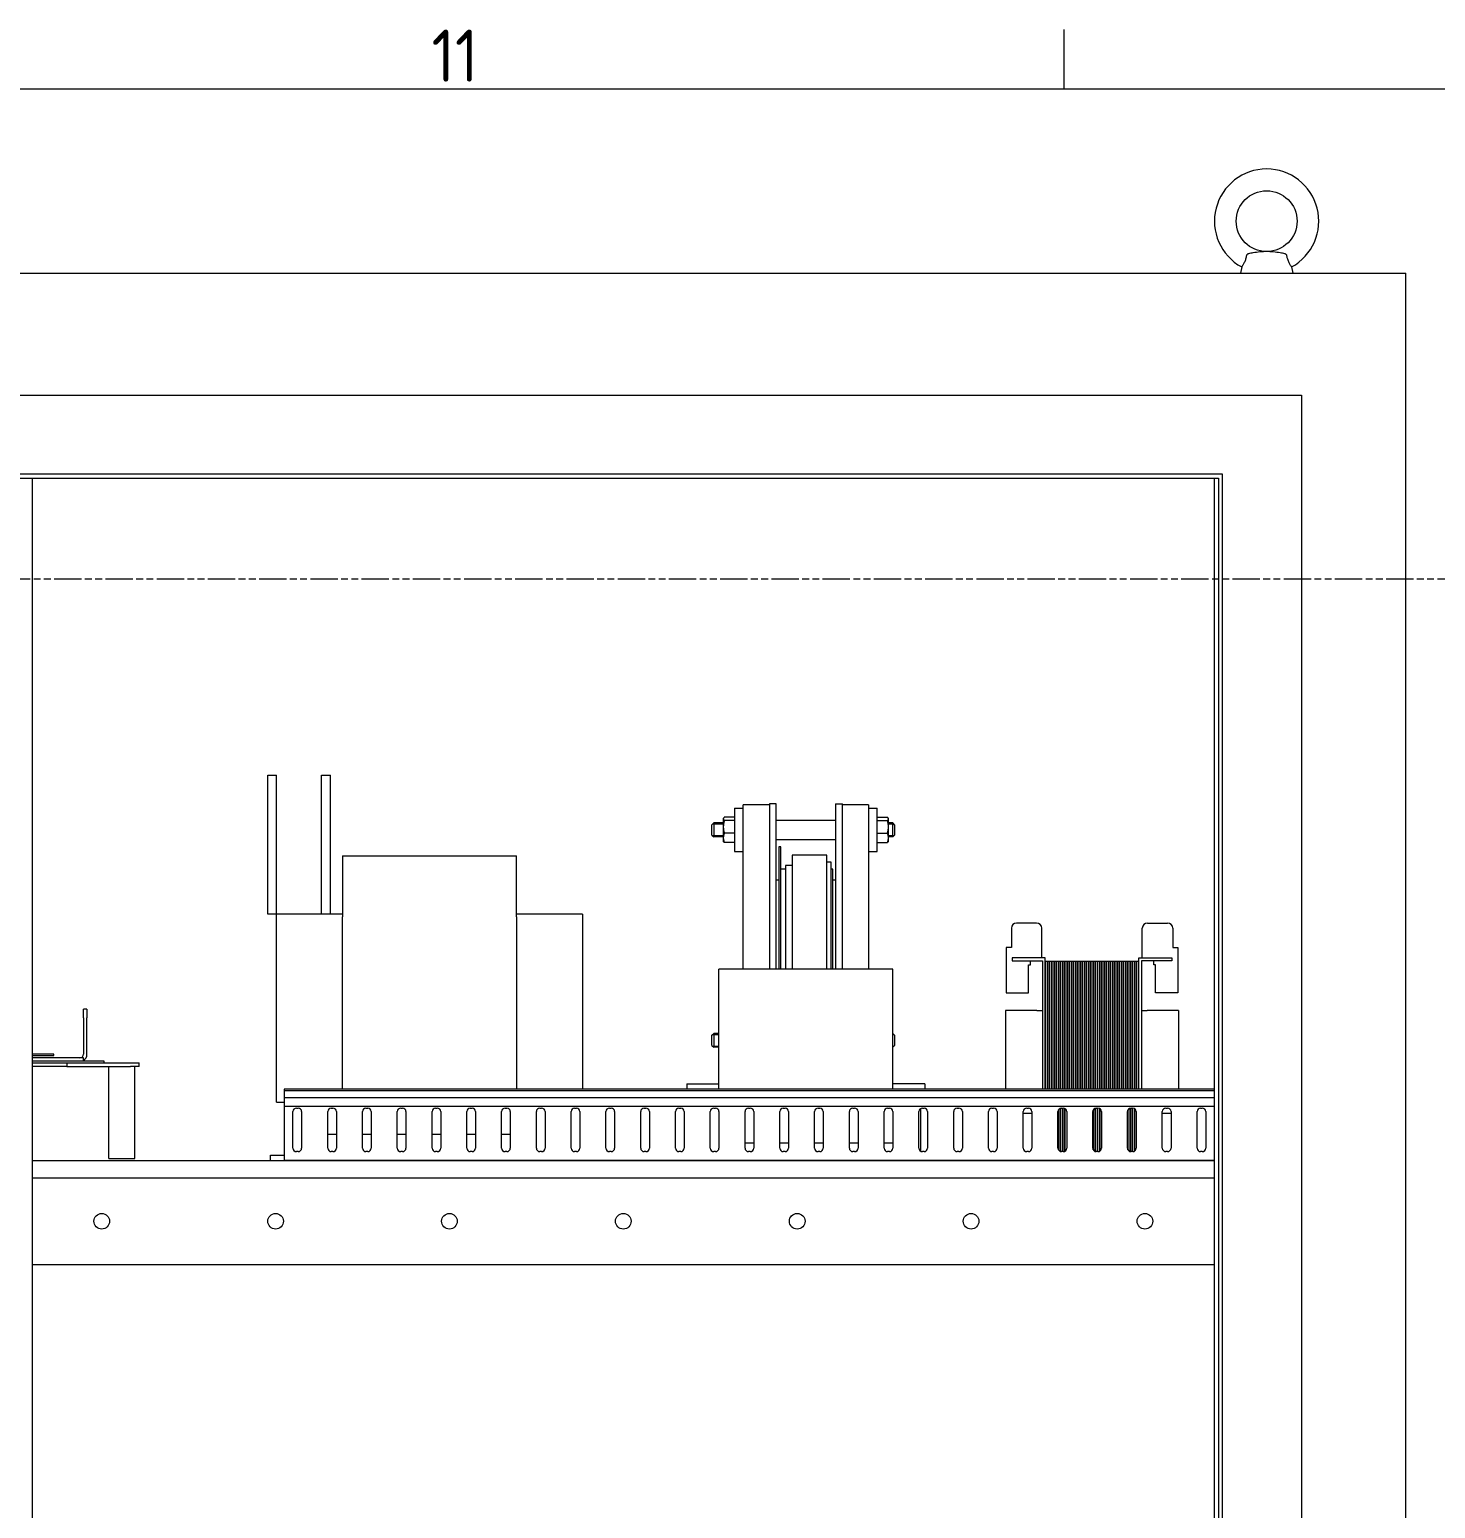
# Model space of a CAD drawing. Header units: millimetres. Extents: x 0 to 8410, y 0 to 5940.
# Drawn here: x 807 to 1615, y 4924 to 5774 of the extents above; entities that cross this region are included whole.
import ezdxf

# ---------------------------------------------------------------- set-up
doc = ezdxf.new("R2010")
doc.units = ezdxf.units.MM
doc.header["$LTSCALE"] = 10
doc.linetypes.add('CHAIN', pattern=[0.3543, 0.2362, -0.0295, 0.0591, -0.0295])
doc.linetypes.add('DOUBLE_DASH_CHAIN', pattern=[1.2403, 0.6614, -0.0827, 0.1654, -0.0827, 0.1654, -0.0827])
doc.layers.get('0').update_dxf_attribs({"color": 3, "lineweight": 5, "true_color": 0x00ff00})
doc.layers.add('가시적인 것(ISO)', color=3, linetype='Continuous', lineweight=5, true_color=0x00ff00)
doc.layers.add('가시적인 좁은 것(ISO)', color=3, linetype='Continuous', lineweight=5, true_color=0x00ff00)
doc.layers.add('경계(ISO)', color=7, linetype='Continuous', lineweight=5)
doc.layers.add('단면선(ISO)', color=7, linetype='CHAIN', lineweight=5)
doc.styles.add('문자 텍스트_PSTEK_POSCO', font='isocp.shx')

# ---------------------------------------------------------------- blocks, each defined once
blk = doc.blocks.new('경계 Default Border')
at = {"layer": '경계(ISO)'}
blk.add_line((140.167, 574), (140.167, 577.4), dxfattribs=at)
at = {"layer": '경계(ISO)', "flags": 128}
blk.add_lwpolyline([(20, 20), (20, 574), (821, 574), (821, 20), (20, 20)], dxfattribs=at)
at = {"layer": '경계(ISO)', "color": 2, "true_color": 0xffff00, "insert": (103.778, 574.4), "char_height": 3, "attachment_point": 7, "style": '문자 텍스트_PSTEK_POSCO'}
blk.add_mtext('11', dxfattribs=at)
blk = doc.blocks.new('2dTransSection0')
at = {"layer": '단면선(ISO)', "linetype": 'DOUBLE_DASH_CHAIN', "ltscale": 0.237558}
blk.add_line((17.256, 545.824), (185.952, 545.824), dxfattribs=at)

msp = doc.modelspace()

# ---------------------------------------------------------------- linework, layer by layer
at = {"layer": '가시적인 것(ISO)'}
for p, q in [((1503.74, 5637.5), (1503.09, 5633.85)), ((1532.45, 5637.5), (1533.09, 5633.85)), ((298.09, 5633.85), (1598.09, 5633.85)), ((1598.09, 3533.85), (1598.09, 5633.85)), ((358.09, 5563.85), (1538.09, 5563.85)), ((1538.09, 5563.85), (1538.09, 3603.85)), ((1492.69, 5518.45), (403.49, 5518.45)), ((1492.69, 3649.25), (1492.69, 5518.45)), ((405.79, 5516.15), (1490.39, 5516.15)), ((808.09, 5516.15), (808.09, 3651.55)), ((1488.09, 3651.55), (1488.09, 5516.15)), ((1490.39, 5516.15), (1490.39, 3651.55)), ((943.59, 5345.35), (948.59, 5345.35)), ((943.59, 5265.35), (943.59, 5345.35)), ((948.59, 5265.35), (948.59, 5345.35)), ((974.59, 5345.35), (979.59, 5345.35)), ((974.59, 5265.35), (974.59, 5345.35)), ((979.59, 5265.35), (979.59, 5345.35)), ((1212.09, 5326.35), (1212.09, 5301.35)), ((1212.09, 5326.35), (1217.09, 5326.35)), ((1232.09, 5328.35), (1217.09, 5328.35)), ((1217.09, 5233.85), (1217.09, 5328.35)), ((1236.09, 5328.85), (1232.09, 5328.85)), ((1232.09, 5328.85), (1232.09, 5233.85)), ((1236.09, 5233.85), (1236.09, 5328.85)), ((1270.09, 5328.85), (1270.09, 5233.85)), ((1270.09, 5328.85), (1274.09, 5328.85)), ((1274.09, 5233.85), (1274.09, 5328.85)), ((1289.09, 5328.35), (1274.09, 5328.35)), ((1289.09, 5328.35), (1289.09, 5233.85)), ((1289.09, 5326.35), (1294.09, 5326.35)), ((1294.09, 5301.35), (1294.09, 5326.35)), ((1199.09, 5316.85), (1200.09, 5317.85)), ((1199.09, 5310.85), (1199.09, 5316.85)), ((1200.09, 5317.85), (1200.09, 5309.85)), ((1205.59, 5317.85), (1200.09, 5317.85)), ((1205.59, 5320.35), (1205.72, 5320.56)), ((1205.59, 5320.35), (1205.59, 5320.14)), ((1205.59, 5320.14), (1205.59, 5315.58)), ((1205.59, 5315.58), (1205.59, 5309.29)), ((1212.09, 5321.08), (1206.17, 5321.08)), ((1212.09, 5319.2), (1206.17, 5319.2)), ((1236.09, 5319.35), (1270.09, 5319.35)), ((1294.09, 5321.08), (1300.01, 5321.08)), ((1294.09, 5319.2), (1300.01, 5319.2)), ((1300.59, 5320.35), (1300.47, 5320.56)), ((1300.59, 5320.14), (1300.59, 5320.35)), ((1300.59, 5315.58), (1300.59, 5320.14)), ((1303.09, 5317.85), (1300.59, 5317.85)), ((1300.59, 5309.29), (1300.59, 5315.58)), ((1303.09, 5309.85), (1303.09, 5317.85)), ((1304.09, 5316.85), (1303.09, 5317.85)), ((1304.09, 5316.85), (1304.09, 5310.85)), ((1199.09, 5310.85), (1200.09, 5309.85)), ((1205.59, 5309.85), (1200.09, 5309.85)), ((1205.59, 5309.29), (1205.59, 5307.35)), ((1205.59, 5307.35), (1205.72, 5307.13)), ((1212.09, 5311.97), (1206.17, 5311.97)), ((1212.09, 5306.61), (1206.17, 5306.61)), ((1236.09, 5308.35), (1270.09, 5308.35)), ((1294.09, 5311.97), (1300.01, 5311.97)), ((1294.09, 5306.61), (1300.01, 5306.61)), ((1300.59, 5307.35), (1300.47, 5307.13)), ((1303.09, 5309.85), (1300.59, 5309.85)), ((1300.59, 5307.35), (1300.59, 5309.29)), ((1304.09, 5310.85), (1303.09, 5309.85)), ((986.59, 5298.85), (986.59, 5263.85)), ((986.59, 5298.85), (1086.59, 5298.85)), ((1086.59, 5263.85), (1086.59, 5298.85)), ((1212.09, 5301.35), (1217.09, 5301.35)), ((1237.59, 5304.15), (1237.59, 5233.85)), ((1238.59, 5304.15), (1237.59, 5304.15)), ((1238.59, 5233.85), (1238.59, 5304.15)), ((1245.19, 5299.35), (1245.19, 5233.85)), ((1265.19, 5299.35), (1245.19, 5299.35)), ((1265.19, 5233.85), (1265.19, 5299.35)), ((1289.09, 5301.35), (1294.09, 5301.35)), ((1241.39, 5291.35), (1238.59, 5291.35)), ((1241.39, 5293.35), (1241.39, 5233.85)), ((1245.19, 5293.35), (1241.39, 5293.35)), ((1267.59, 5295.35), (1265.19, 5295.35)), ((1267.59, 5233.85), (1267.59, 5295.35)), ((1268.59, 5291.35), (1267.59, 5291.35)), ((1268.59, 5233.85), (1268.59, 5291.35)), ((1237.59, 5284.85), (1236.09, 5284.85)), ((1270.09, 5284.85), (1268.59, 5284.85)), ((948.59, 5265.35), (943.59, 5265.35)), ((986.59, 5265.35), (948.59, 5265.35)), ((948.59, 5157.35), (948.59, 5265.35)), ((986.59, 5164.85), (986.59, 5263.85)), ((1124.59, 5265.35), (1086.59, 5265.35)), ((1086.59, 5263.85), (1086.59, 5164.85)), ((1124.59, 5265.35), (1124.59, 5164.85)), ((1371.29, 5257.25), (1371.29, 5246.25)), ((1385.79, 5260.25), (1374.29, 5260.25)), ((1388.79, 5240.25), (1388.79, 5257.25)), ((1446.59, 5240.25), (1446.59, 5257.25)), ((1449.59, 5260.25), (1461.09, 5260.25)), ((1464.09, 5257.25), (1464.09, 5246.25)), ((1371.29, 5246.25), (1368.29, 5246.25)), ((1368.29, 5246.25), (1368.29, 5220.25)), ((1464.09, 5246.25), (1467.09, 5246.25)), ((1467.09, 5246.25), (1467.09, 5220.25)), ((1390.79, 5240.25), (1371.79, 5240.25)), ((1371.79, 5240.25), (1371.79, 5238.65)), ((1371.79, 5238.65), (1389.19, 5238.65)), ((1382.19, 5236.25), (1382.19, 5238.65)), ((1389.19, 5238.65), (1389.19, 5164.85)), ((1390.79, 5164.85), (1390.79, 5240.25)), ((1390.79, 5238.15), (1390.79, 5164.85)), ((1392.04, 5238.15), (1390.79, 5238.15)), ((1392.04, 5238.15), (1392.04, 5164.85)), ((1393.29, 5238.15), (1392.04, 5238.15)), ((1392.04, 5164.85), (1392.04, 5238.15)), ((1393.29, 5238.15), (1393.29, 5164.85)), ((1394.54, 5238.15), (1393.29, 5238.15)), ((1393.29, 5164.85), (1393.29, 5238.15)), ((1394.54, 5164.85), (1394.54, 5238.15)), ((1394.55, 5238.15), (1394.55, 5164.85)), ((1395.8, 5238.15), (1394.55, 5238.15)), ((1395.8, 5238.15), (1395.8, 5164.85)), ((1397.05, 5238.15), (1395.8, 5238.15)), ((1395.8, 5164.85), (1395.8, 5238.15)), ((1397.05, 5238.15), (1397.05, 5164.85)), ((1398.3, 5238.15), (1397.05, 5238.15)), ((1397.05, 5164.85), (1397.05, 5238.15)), ((1398.3, 5238.15), (1398.3, 5164.85)), ((1399.55, 5238.15), (1398.3, 5238.15)), ((1398.3, 5164.85), (1398.3, 5238.15)), ((1399.55, 5238.15), (1399.55, 5164.85)), ((1400.8, 5238.15), (1399.55, 5238.15)), ((1399.55, 5164.85), (1399.55, 5238.15)), ((1400.8, 5238.15), (1400.8, 5164.85)), ((1402.05, 5238.15), (1400.8, 5238.15)), ((1400.8, 5164.85), (1400.8, 5238.15)), ((1402.05, 5238.15), (1402.05, 5164.85)), ((1403.3, 5238.15), (1402.05, 5238.15)), ((1402.05, 5164.85), (1402.05, 5238.15)), ((1403.3, 5238.15), (1403.3, 5164.85)), ((1404.55, 5238.15), (1403.3, 5238.15)), ((1403.3, 5164.85), (1403.3, 5238.15)), ((1404.55, 5238.15), (1404.55, 5164.85)), ((1405.8, 5238.15), (1404.55, 5238.15)), ((1404.55, 5164.85), (1404.55, 5238.15)), ((1405.8, 5238.15), (1405.8, 5164.85)), ((1407.05, 5238.15), (1405.8, 5238.15)), ((1405.8, 5164.85), (1405.8, 5238.15)), ((1407.05, 5238.15), (1407.05, 5164.85)), ((1408.3, 5238.15), (1407.05, 5238.15)), ((1407.05, 5164.85), (1407.05, 5238.15)), ((1408.3, 5238.15), (1408.3, 5164.85)), ((1409.55, 5238.15), (1408.3, 5238.15)), ((1408.3, 5164.85), (1408.3, 5238.15)), ((1409.55, 5238.15), (1409.55, 5164.85)), ((1410.8, 5238.15), (1409.55, 5238.15)), ((1409.55, 5164.85), (1409.55, 5238.15)), ((1410.8, 5238.15), (1410.8, 5164.85)), ((1412.05, 5238.15), (1410.8, 5238.15)), ((1410.8, 5164.85), (1410.8, 5238.15)), ((1412.05, 5238.15), (1412.05, 5164.85)), ((1413.3, 5238.15), (1412.05, 5238.15)), ((1412.05, 5164.85), (1412.05, 5238.15)), ((1413.3, 5238.15), (1413.3, 5164.85)), ((1414.55, 5238.15), (1413.3, 5238.15)), ((1413.3, 5164.85), (1413.3, 5238.15)), ((1414.55, 5238.15), (1414.55, 5164.85)), ((1415.8, 5238.15), (1414.55, 5238.15)), ((1414.55, 5164.85), (1414.55, 5238.15)), ((1415.8, 5238.15), (1415.8, 5164.85)), ((1417.05, 5238.15), (1415.8, 5238.15)), ((1415.8, 5164.85), (1415.8, 5238.15)), ((1417.05, 5238.15), (1417.05, 5164.85)), ((1418.3, 5238.15), (1417.05, 5238.15)), ((1417.05, 5164.85), (1417.05, 5238.15)), ((1418.3, 5238.15), (1418.3, 5164.85)), ((1419.55, 5238.15), (1418.3, 5238.15)), ((1418.3, 5164.85), (1418.3, 5238.15)), ((1419.55, 5164.85), (1419.55, 5238.15)), ((1419.56, 5238.15), (1419.56, 5164.85)), ((1420.81, 5238.15), (1419.56, 5238.15)), ((1420.81, 5238.15), (1420.81, 5164.85)), ((1422.06, 5238.15), (1420.81, 5238.15)), ((1420.81, 5164.85), (1420.81, 5238.15)), ((1422.06, 5238.15), (1422.06, 5164.85)), ((1423.31, 5238.15), (1422.06, 5238.15)), ((1422.06, 5164.85), (1422.06, 5238.15)), ((1423.31, 5238.15), (1423.31, 5164.85)), ((1424.56, 5238.15), (1423.31, 5238.15)), ((1423.31, 5164.85), (1423.31, 5238.15)), ((1424.56, 5238.15), (1424.56, 5164.85)), ((1425.81, 5238.15), (1424.56, 5238.15)), ((1424.56, 5164.85), (1424.56, 5238.15)), ((1425.81, 5238.15), (1425.81, 5164.85)), ((1427.06, 5238.15), (1425.81, 5238.15)), ((1425.81, 5164.85), (1425.81, 5238.15)), ((1427.06, 5238.15), (1427.06, 5164.85)), ((1428.31, 5238.15), (1427.06, 5238.15)), ((1427.06, 5164.85), (1427.06, 5238.15)), ((1428.31, 5238.15), (1428.31, 5164.85)), ((1429.56, 5238.15), (1428.31, 5238.15)), ((1428.31, 5164.85), (1428.31, 5238.15)), ((1429.56, 5238.15), (1429.56, 5164.85)), ((1430.81, 5238.15), (1429.56, 5238.15)), ((1429.56, 5164.85), (1429.56, 5238.15)), ((1430.81, 5238.15), (1430.81, 5164.85)), ((1432.06, 5238.15), (1430.81, 5238.15)), ((1430.81, 5164.85), (1430.81, 5238.15)), ((1432.06, 5238.15), (1432.06, 5164.85)), ((1433.31, 5238.15), (1432.06, 5238.15)), ((1432.06, 5164.85), (1432.06, 5238.15)), ((1433.31, 5238.15), (1433.31, 5164.85)), ((1434.56, 5238.15), (1433.31, 5238.15)), ((1433.31, 5164.85), (1433.31, 5238.15)), ((1434.56, 5238.15), (1434.56, 5164.85)), ((1435.81, 5238.15), (1434.56, 5238.15)), ((1434.56, 5164.85), (1434.56, 5238.15)), ((1435.81, 5238.15), (1435.81, 5164.85)), ((1437.06, 5238.15), (1435.81, 5238.15)), ((1435.81, 5164.85), (1435.81, 5238.15)), ((1437.06, 5238.15), (1437.06, 5164.85)), ((1438.31, 5238.15), (1437.06, 5238.15)), ((1437.06, 5164.85), (1437.06, 5238.15)), ((1438.31, 5238.15), (1438.31, 5164.85)), ((1439.56, 5238.15), (1438.31, 5238.15)), ((1438.31, 5164.85), (1438.31, 5238.15)), ((1439.56, 5238.15), (1439.56, 5164.85)), ((1440.81, 5238.15), (1439.56, 5238.15)), ((1439.56, 5164.85), (1439.56, 5238.15)), ((1440.81, 5238.15), (1440.81, 5164.85)), ((1442.06, 5238.15), (1440.81, 5238.15)), ((1440.81, 5164.85), (1440.81, 5238.15)), ((1442.06, 5238.15), (1442.06, 5164.85)), ((1443.31, 5238.15), (1442.06, 5238.15)), ((1442.06, 5164.85), (1442.06, 5238.15)), ((1443.31, 5238.15), (1443.31, 5164.85)), ((1444.56, 5238.15), (1443.31, 5238.15)), ((1443.31, 5164.85), (1443.31, 5238.15)), ((1444.56, 5164.85), (1444.56, 5238.15)), ((1444.59, 5240.25), (1463.59, 5240.25)), ((1444.59, 5164.85), (1444.59, 5240.25)), ((1463.59, 5238.65), (1446.19, 5238.65)), ((1446.19, 5238.65), (1446.19, 5164.85)), ((1453.19, 5236.25), (1453.19, 5238.65)), ((1463.59, 5240.25), (1463.59, 5238.65)), ((1303.09, 5233.85), (1203.09, 5233.85)), ((1203.09, 5164.85), (1203.09, 5233.85)), ((1303.09, 5164.85), (1303.09, 5233.85)), ((1381.19, 5220.25), (1381.19, 5236.25)), ((1381.19, 5236.25), (1382.19, 5236.25)), ((1454.19, 5236.25), (1453.19, 5236.25)), ((1454.19, 5220.25), (1454.19, 5236.25)), ((1368.29, 5220.25), (1381.19, 5220.25)), ((1467.09, 5220.25), (1454.19, 5220.25)), ((839.59, 5210.85), (837.59, 5210.85)), ((837.59, 5205.85), (837.59, 5210.85)), ((837.59, 5205.85), (837.59, 5184.85)), ((839.59, 5210.85), (839.59, 5205.85)), ((839.59, 5184.85), (839.59, 5205.85)), ((1367.92, 5209.95), (1367.92, 5164.85)), ((1385.92, 5209.95), (1367.92, 5209.95)), ((1385.92, 5209.95), (1389.19, 5209.95)), ((1392.04, 5209.95), (1392.04, 5209.95)), ((1393.29, 5209.95), (1393.29, 5209.95)), ((1394.54, 5209.95), (1394.55, 5209.95)), ((1395.8, 5209.95), (1395.8, 5209.95)), ((1397.05, 5209.95), (1397.05, 5209.95)), ((1398.3, 5209.95), (1398.3, 5209.95)), ((1399.55, 5209.95), (1399.55, 5209.95)), ((1400.8, 5209.95), (1400.8, 5209.95)), ((1402.05, 5209.95), (1402.05, 5209.95)), ((1403.3, 5209.95), (1403.3, 5209.95)), ((1404.55, 5209.95), (1404.55, 5209.95)), ((1405.8, 5209.95), (1405.8, 5209.95)), ((1407.05, 5209.95), (1407.05, 5209.95)), ((1408.3, 5209.95), (1408.3, 5209.95)), ((1409.55, 5209.95), (1409.55, 5209.95)), ((1410.8, 5209.95), (1410.8, 5209.95)), ((1412.05, 5209.95), (1412.05, 5209.95)), ((1413.3, 5209.95), (1413.3, 5209.95)), ((1414.55, 5209.95), (1414.55, 5209.95)), ((1415.8, 5209.95), (1415.8, 5209.95)), ((1417.05, 5209.95), (1417.05, 5209.95)), ((1418.3, 5209.95), (1418.3, 5209.95)), ((1419.55, 5209.95), (1419.56, 5209.95)), ((1420.81, 5209.95), (1420.81, 5209.95)), ((1422.06, 5209.95), (1422.06, 5209.95)), ((1423.31, 5209.95), (1423.31, 5209.95)), ((1424.56, 5209.95), (1424.56, 5209.95)), ((1425.81, 5209.95), (1425.81, 5209.95)), ((1427.06, 5209.95), (1427.06, 5209.95)), ((1428.31, 5209.95), (1428.31, 5209.95)), ((1429.56, 5209.95), (1429.56, 5209.95)), ((1430.81, 5209.95), (1430.81, 5209.95)), ((1432.06, 5209.95), (1432.06, 5209.95)), ((1433.31, 5209.95), (1433.31, 5209.95)), ((1434.56, 5209.95), (1434.56, 5209.95)), ((1435.81, 5209.95), (1435.81, 5209.95)), ((1437.06, 5209.95), (1437.06, 5209.95)), ((1438.31, 5209.95), (1438.31, 5209.95)), ((1439.56, 5209.95), (1439.56, 5209.95)), ((1440.81, 5209.95), (1440.81, 5209.95)), ((1442.06, 5209.95), (1442.06, 5209.95)), ((1443.31, 5209.95), (1443.31, 5209.95)), ((1444.56, 5209.95), (1444.59, 5209.95)), ((1446.19, 5209.95), (1449.47, 5209.95)), ((1467.47, 5209.95), (1449.47, 5209.95)), ((1467.47, 5209.95), (1467.47, 5164.85)), ((1199.09, 5195.85), (1200.09, 5196.85)), ((1199.09, 5189.85), (1199.09, 5195.85)), ((1200.09, 5196.85), (1200.09, 5188.85)), ((1203.09, 5196.85), (1200.09, 5196.85)), ((1304.09, 5195.85), (1303.09, 5196.85)), ((1304.09, 5195.85), (1304.09, 5189.85)), ((1199.09, 5189.85), (1200.09, 5188.85)), ((1203.09, 5188.85), (1200.09, 5188.85)), ((1304.09, 5189.85), (1303.09, 5188.85)), ((820.59, 5184.85), (808.09, 5184.85)), ((808.09, 5184.05), (820.59, 5184.05)), ((837.59, 5182.85), (808.09, 5182.85)), ((849.59, 5180.85), (808.09, 5180.85)), ((808.09, 5179.85), (849.59, 5179.85)), ((820.59, 5184.05), (820.59, 5184.85)), ((828.09, 5179.85), (828.09, 5177.85)), ((837.59, 5180.85), (837.59, 5182.85)), ((849.59, 5179.85), (849.59, 5180.85)), ((849.59, 5179.85), (864.59, 5179.85)), ((864.59, 5179.85), (869.59, 5179.85)), ((869.59, 5177.85), (869.59, 5179.85)), ((825.09, 5177.85), (808.09, 5177.85)), ((828.09, 5177.85), (825.09, 5177.85)), ((828.09, 5177.85), (864.59, 5177.85)), ((852.09, 5124.85), (852.09, 5177.85)), ((869.59, 5177.85), (864.59, 5177.85)), ((867.09, 5124.85), (867.09, 5177.85)), ((953.09, 5164.85), (953.09, 5163.85)), ((1488.09, 5164.85), (953.09, 5164.85)), ((953.09, 5163.85), (953.09, 5159.85)), ((1488.09, 5163.85), (953.09, 5163.85)), ((1184.59, 5167.85), (1203.09, 5167.85)), ((1184.59, 5167.85), (1184.59, 5164.85)), ((1321.59, 5167.85), (1303.09, 5167.85)), ((1321.59, 5167.85), (1321.59, 5164.85)), ((948.59, 5157.35), (953.09, 5157.35)), ((953.09, 5159.85), (953.09, 5154.85)), ((1488.09, 5159.85), (953.09, 5159.85)), ((953.09, 5154.85), (953.09, 5123.85)), ((1488.09, 5154.85), (953.09, 5154.85)), ((960.09, 5153.85), (961.09, 5153.85)), ((980.09, 5153.85), (981.09, 5153.85)), ((1000.09, 5153.85), (1001.09, 5153.85)), ((1020.09, 5153.85), (1021.09, 5153.85)), ((1040.09, 5153.85), (1041.09, 5153.85)), ((1060.09, 5153.85), (1061.09, 5153.85)), ((1080.09, 5153.85), (1081.09, 5153.85)), ((1100.09, 5153.85), (1101.09, 5153.85)), ((1120.09, 5153.85), (1121.09, 5153.85)), ((1140.09, 5153.85), (1141.09, 5153.85)), ((1160.09, 5153.85), (1161.09, 5153.85)), ((1180.09, 5153.85), (1181.09, 5153.85)), ((1200.09, 5153.85), (1201.09, 5153.85)), ((1220.09, 5153.85), (1221.09, 5153.85)), ((1240.09, 5153.85), (1241.09, 5153.85)), ((1260.09, 5153.85), (1261.09, 5153.85)), ((1280.09, 5153.85), (1281.09, 5153.85)), ((1300.09, 5153.85), (1301.09, 5153.85)), ((1319.09, 5153.58), (1319.09, 5129.11)), ((1320.09, 5153.85), (1321.09, 5153.85)), ((1340.09, 5153.85), (1341.09, 5153.85)), ((1360.09, 5153.85), (1361.09, 5153.85)), ((1380.09, 5153.85), (1381.09, 5153.85)), ((1398.3, 5152.72), (1398.3, 5129.97)), ((1398.3, 5129.97), (1398.3, 5152.72)), ((1399.55, 5153.77), (1399.55, 5128.92)), ((1399.55, 5128.92), (1399.55, 5153.77)), ((1400.09, 5153.85), (1401.09, 5153.85)), ((1400.8, 5153.85), (1400.8, 5128.85)), ((1400.8, 5128.85), (1400.8, 5153.85)), ((1402.05, 5153.6), (1402.05, 5129.09)), ((1402.05, 5129.09), (1402.05, 5153.6)), ((1418.3, 5152.74), (1418.3, 5129.95)), ((1418.3, 5129.95), (1418.3, 5152.74)), ((1419.55, 5128.92), (1419.55, 5153.77)), ((1419.56, 5153.77), (1419.56, 5128.92)), ((1420.09, 5153.85), (1421.09, 5153.85)), ((1420.81, 5153.85), (1420.81, 5128.85)), ((1420.81, 5128.85), (1420.81, 5153.85)), ((1422.06, 5153.6), (1422.06, 5129.09)), ((1422.06, 5129.09), (1422.06, 5153.6)), ((1438.31, 5152.76), (1438.31, 5129.94)), ((1438.31, 5129.94), (1438.31, 5152.75)), ((1439.56, 5153.77), (1439.56, 5128.92)), ((1439.56, 5128.92), (1439.56, 5153.77)), ((1440.09, 5153.85), (1441.09, 5153.85)), ((1440.81, 5153.85), (1440.81, 5128.85)), ((1440.81, 5128.85), (1440.81, 5153.85)), ((1442.06, 5153.59), (1442.06, 5129.1)), ((1442.06, 5129.1), (1442.06, 5153.59)), ((1460.09, 5153.85), (1461.09, 5153.85)), ((1480.09, 5153.85), (1481.09, 5153.85)), ((958.09, 5130.85), (958.09, 5151.85)), ((963.09, 5151.85), (963.09, 5130.85)), ((978.09, 5130.85), (978.09, 5151.85)), ((983.09, 5151.85), (983.09, 5130.85)), ((998.09, 5130.85), (998.09, 5151.85)), ((1003.09, 5151.85), (1003.09, 5130.85)), ((1018.09, 5130.85), (1018.09, 5151.85)), ((1023.09, 5151.85), (1023.09, 5130.85)), ((1038.09, 5130.85), (1038.09, 5151.85)), ((1043.09, 5151.85), (1043.09, 5130.85)), ((1058.09, 5130.85), (1058.09, 5151.85)), ((1063.09, 5151.85), (1063.09, 5130.85)), ((1078.09, 5130.85), (1078.09, 5151.85)), ((1083.09, 5151.85), (1083.09, 5130.85)), ((1098.09, 5130.85), (1098.09, 5151.85)), ((1103.09, 5151.85), (1103.09, 5130.85)), ((1118.09, 5130.85), (1118.09, 5151.85)), ((1123.09, 5151.85), (1123.09, 5130.85)), ((1138.09, 5130.85), (1138.09, 5151.85)), ((1143.09, 5151.85), (1143.09, 5130.85)), ((1158.09, 5130.85), (1158.09, 5151.85)), ((1163.09, 5151.85), (1163.09, 5130.85)), ((1178.09, 5130.85), (1178.09, 5151.85)), ((1183.09, 5151.85), (1183.09, 5130.85)), ((1198.09, 5130.85), (1198.09, 5151.85)), ((1203.09, 5151.85), (1203.09, 5130.85)), ((1218.09, 5130.85), (1218.09, 5151.85)), ((1223.09, 5151.85), (1223.09, 5130.85)), ((1238.09, 5130.85), (1238.09, 5151.85)), ((1243.09, 5151.85), (1243.09, 5130.85)), ((1258.09, 5130.85), (1258.09, 5151.85)), ((1263.09, 5151.85), (1263.09, 5130.85)), ((1278.09, 5130.85), (1278.09, 5151.85)), ((1283.09, 5151.85), (1283.09, 5130.85)), ((1298.09, 5130.85), (1298.09, 5151.85)), ((1303.09, 5151.85), (1303.09, 5130.85)), ((1318.09, 5130.85), (1318.09, 5151.85)), ((1323.09, 5151.85), (1323.09, 5130.85)), ((1338.09, 5130.85), (1338.09, 5151.85)), ((1343.09, 5151.85), (1343.09, 5130.85)), ((1358.09, 5130.85), (1358.09, 5151.85)), ((1363.09, 5151.85), (1363.09, 5130.85)), ((1378.09, 5130.85), (1378.09, 5151.85)), ((1378.09, 5150.95), (1383.09, 5150.95)), ((1383.09, 5151.85), (1383.09, 5130.85)), ((1398.09, 5130.85), (1398.09, 5151.85)), ((1398.3, 5150.95), (1398.3, 5150.95)), ((1399.55, 5150.95), (1399.55, 5150.95)), ((1400.8, 5150.95), (1400.8, 5150.95)), ((1402.05, 5150.95), (1402.05, 5150.95)), ((1403.09, 5151.85), (1403.09, 5130.85)), ((1418.09, 5130.85), (1418.09, 5151.85)), ((1418.3, 5150.95), (1418.3, 5150.95)), ((1419.56, 5150.95), (1419.55, 5150.95)), ((1420.81, 5150.95), (1420.81, 5150.95)), ((1422.06, 5150.95), (1422.06, 5150.95)), ((1423.09, 5151.85), (1423.09, 5130.85)), ((1438.09, 5130.85), (1438.09, 5151.85)), ((1438.31, 5150.95), (1438.31, 5150.95)), ((1439.56, 5150.95), (1439.56, 5150.95)), ((1440.81, 5150.95), (1440.81, 5150.95)), ((1442.06, 5150.95), (1442.06, 5150.95)), ((1443.09, 5151.85), (1443.09, 5130.85)), ((1458.09, 5130.85), (1458.09, 5151.85)), ((1458.09, 5150.95), (1463.09, 5150.95)), ((1463.09, 5151.85), (1463.09, 5130.85)), ((1478.09, 5130.85), (1478.09, 5151.85)), ((1483.09, 5151.85), (1483.09, 5130.85)), ((978.09, 5138.85), (983.09, 5138.85)), ((998.09, 5138.85), (1003.09, 5138.85)), ((1018.09, 5138.85), (1023.09, 5138.85)), ((1038.09, 5138.85), (1043.09, 5138.85)), ((1058.09, 5138.85), (1063.09, 5138.85)), ((1078.09, 5138.85), (1083.09, 5138.85)), ((961.09, 5128.85), (960.09, 5128.85)), ((981.09, 5128.85), (980.09, 5128.85)), ((1001.09, 5128.85), (1000.09, 5128.85)), ((1021.09, 5128.85), (1020.09, 5128.85)), ((1041.09, 5128.85), (1040.09, 5128.85)), ((1061.09, 5128.85), (1060.09, 5128.85)), ((1081.09, 5128.85), (1080.09, 5128.85)), ((1101.09, 5128.85), (1100.09, 5128.85)), ((1121.09, 5128.85), (1120.09, 5128.85)), ((1141.09, 5128.85), (1140.09, 5128.85)), ((1161.09, 5128.85), (1160.09, 5128.85)), ((1181.09, 5128.85), (1180.09, 5128.85)), ((1201.09, 5128.85), (1200.09, 5128.85)), ((1218.09, 5133.85), (1223.09, 5133.85)), ((1221.09, 5128.85), (1220.09, 5128.85)), ((1238.09, 5133.85), (1243.09, 5133.85)), ((1241.09, 5128.85), (1240.09, 5128.85)), ((1258.09, 5133.85), (1263.09, 5133.85)), ((1261.09, 5128.85), (1260.09, 5128.85)), ((1278.09, 5133.85), (1283.09, 5133.85)), ((1281.09, 5128.85), (1280.09, 5128.85)), ((1298.09, 5133.85), (1303.09, 5133.85)), ((1301.09, 5128.85), (1300.09, 5128.85)), ((1321.09, 5128.85), (1320.09, 5128.85)), ((1341.09, 5128.85), (1340.09, 5128.85)), ((1361.09, 5128.85), (1360.09, 5128.85)), ((1381.09, 5128.85), (1380.09, 5128.85)), ((1401.09, 5128.85), (1400.09, 5128.85)), ((1421.09, 5128.85), (1420.09, 5128.85)), ((1441.09, 5128.85), (1440.09, 5128.85)), ((1461.09, 5128.85), (1460.09, 5128.85)), ((1481.09, 5128.85), (1480.09, 5128.85)), ((808.09, 5123.85), (1488.09, 5123.85)), ((852.09, 5124.85), (867.09, 5124.85)), ((945.09, 5126.85), (953.09, 5126.85)), ((945.09, 5123.85), (945.09, 5126.85)), ((1488.09, 5123.85), (953.09, 5123.85)), ((808.09, 5113.85), (1488.09, 5113.85)), ((1488.09, 5063.85), (808.09, 5063.85))]:
    msp.add_line(p, q, dxfattribs=at)
for centre, radius in [((1518.09, 5663.85), 17.5), ((848.09, 5088.85), 4.5), ((948.09, 5088.85), 4.5), ((1048.09, 5088.85), 4.5), ((1148.09, 5088.85), 4.5), ((1248.09, 5088.85), 4.5), ((1348.09, 5088.85), 4.5), ((1448.09, 5088.85), 4.5)]:
    msp.add_circle(centre, radius, dxfattribs=at)
for centre, radius, start, end in [((1518.09, 5663.85), 30, 298.58769, 241.41231), ((1374.29, 5257.25), 3, 90, 180), ((1385.79, 5257.25), 3, 0, 90), ((1449.59, 5257.25), 3, 90, 180), ((1461.09, 5257.25), 3, 0, 90), ((835.59, 5184.85), 2, 270, 0), ((835.59, 5184.85), 4, 300, 0), ((960.09, 5151.85), 2, 90, 180), ((961.09, 5151.85), 2, 0, 90), ((980.09, 5151.85), 2, 90, 180), ((981.09, 5151.85), 2, 0, 90), ((1000.09, 5151.85), 2, 90, 180), ((1001.09, 5151.85), 2, 0, 90), ((1020.09, 5151.85), 2, 90, 180), ((1021.09, 5151.85), 2, 0, 90), ((1040.09, 5151.85), 2, 90, 180), ((1041.09, 5151.85), 2, 0, 90), ((1060.09, 5151.85), 2, 90, 180), ((1061.09, 5151.85), 2, 0, 90), ((1080.09, 5151.85), 2, 90, 180), ((1081.09, 5151.85), 2, 0, 90), ((1100.09, 5151.85), 2, 90, 180), ((1101.09, 5151.85), 2, 0, 90), ((1120.09, 5151.85), 2, 90, 180), ((1121.09, 5151.85), 2, 0, 90), ((1140.09, 5151.85), 2, 90, 180), ((1141.09, 5151.85), 2, 0, 90), ((1160.09, 5151.85), 2, 90, 180), ((1161.09, 5151.85), 2, 0, 90), ((1180.09, 5151.85), 2, 90, 180), ((1181.09, 5151.85), 2, 0, 90), ((1200.09, 5151.85), 2, 90, 180), ((1201.09, 5151.85), 2, 0, 90), ((1220.09, 5151.85), 2, 90, 180), ((1221.09, 5151.85), 2, 0, 90), ((1240.09, 5151.85), 2, 90, 180), ((1241.09, 5151.85), 2, 0, 90), ((1260.09, 5151.85), 2, 90, 180), ((1261.09, 5151.85), 2, 0, 90), ((1280.09, 5151.85), 2, 90, 180), ((1281.09, 5151.85), 2, 0, 90), ((1300.09, 5151.85), 2, 90, 180), ((1301.09, 5151.85), 2, 0, 90), ((1320.09, 5151.85), 2, 90, 180), ((1321.09, 5151.85), 2, 0, 90), ((1340.09, 5151.85), 2, 90, 180), ((1341.09, 5151.85), 2, 0, 90), ((1360.09, 5151.85), 2, 90, 180), ((1361.09, 5151.85), 2, 0, 90), ((1380.09, 5151.85), 2, 90, 180), ((1381.09, 5151.85), 2, 0, 90), ((1400.09, 5151.85), 2, 90, 180), ((1401.09, 5151.85), 2, 0, 90), ((1420.09, 5151.85), 2, 90, 180), ((1421.09, 5151.85), 2, 0, 90), ((1440.09, 5151.85), 2, 90, 180), ((1441.09, 5151.85), 2, 0, 90), ((1460.09, 5151.85), 2, 90, 180), ((1461.09, 5151.85), 2, 0, 90), ((1480.09, 5151.85), 2, 90, 180), ((1481.09, 5151.85), 2, 0, 90), ((960.09, 5130.85), 2, 180, 270), ((961.09, 5130.85), 2, 270, 0), ((980.09, 5130.85), 2, 180, 270), ((981.09, 5130.85), 2, 270, 0), ((1000.09, 5130.85), 2, 180, 270), ((1001.09, 5130.85), 2, 270, 0), ((1020.09, 5130.85), 2, 180, 270), ((1021.09, 5130.85), 2, 270, 0), ((1040.09, 5130.85), 2, 180, 270), ((1041.09, 5130.85), 2, 270, 0), ((1060.09, 5130.85), 2, 180, 270), ((1061.09, 5130.85), 2, 270, 0), ((1080.09, 5130.85), 2, 180, 270), ((1081.09, 5130.85), 2, 270, 0), ((1100.09, 5130.85), 2, 180, 270), ((1101.09, 5130.85), 2, 270, 0), ((1120.09, 5130.85), 2, 180, 270), ((1121.09, 5130.85), 2, 270, 0), ((1140.09, 5130.85), 2, 180, 270), ((1141.09, 5130.85), 2, 270, 0), ((1160.09, 5130.85), 2, 180, 270), ((1161.09, 5130.85), 2, 270, 0), ((1180.09, 5130.85), 2, 180, 270), ((1181.09, 5130.85), 2, 270, 0), ((1200.09, 5130.85), 2, 180, 270), ((1201.09, 5130.85), 2, 270, 0), ((1220.09, 5130.85), 2, 180, 270), ((1221.09, 5130.85), 2, 270, 0), ((1240.09, 5130.85), 2, 180, 270), ((1241.09, 5130.85), 2, 270, 0), ((1260.09, 5130.85), 2, 180, 270), ((1261.09, 5130.85), 2, 270, 0), ((1280.09, 5130.85), 2, 180, 270), ((1281.09, 5130.85), 2, 270, 0), ((1300.09, 5130.85), 2, 180, 270), ((1301.09, 5130.85), 2, 270, 0), ((1320.09, 5130.85), 2, 180, 270), ((1321.09, 5130.85), 2, 270, 0), ((1340.09, 5130.85), 2, 180, 270), ((1341.09, 5130.85), 2, 270, 0), ((1360.09, 5130.85), 2, 180, 270), ((1361.09, 5130.85), 2, 270, 0), ((1380.09, 5130.85), 2, 180, 270), ((1381.09, 5130.85), 2, 270, 0), ((1400.09, 5130.85), 2, 180, 270), ((1401.09, 5130.85), 2, 270, 0), ((1420.09, 5130.85), 2, 180, 270), ((1421.09, 5130.85), 2, 270, 0), ((1440.09, 5130.85), 2, 180, 270), ((1441.09, 5130.85), 2, 270, 0), ((1460.09, 5130.85), 2, 180, 270), ((1461.09, 5130.85), 2, 270, 0), ((1480.09, 5130.85), 2, 180, 270), ((1481.09, 5130.85), 2, 270, 0)]:
    msp.add_arc(centre, radius, start, end, dxfattribs=at)
for points, knots in [([(1518.09, 5646.35), (1516.91, 5646.35), (1515.61, 5646.29), (1512.93, 5646.03), (1511.55, 5645.83), (1509.42, 5645.45), (1508.52, 5645.28), (1507.6, 5645.08)], [0, 0, 0, 0, 0.438896, 0.438896, 0.877793, 0.877793, 1.145199, 1.145199, 1.145199, 1.145199]), ([(1528.59, 5645.08), (1527.67, 5645.28), (1526.77, 5645.45), (1524.64, 5645.83), (1523.26, 5646.03), (1520.58, 5646.29), (1519.28, 5646.35), (1518.09, 5646.35)], [3.824192, 3.824192, 3.824192, 3.824192, 4.091598, 4.091598, 4.530494, 4.530494, 4.96939, 4.96939, 4.96939, 4.96939]), ([(1506.4, 5643.79), (1506.28, 5643.01), (1506.09, 5642.24), (1505.61, 5640.83), (1505.33, 5640.21), (1504.77, 5639.1), (1504.49, 5638.64), (1504.04, 5637.93), (1503.87, 5637.69), (1503.76, 5637.53), (1503.74, 5637.5), (1503.74, 5637.5)], [0, 0, 0, 0, 0.238999, 0.238999, 0.466929, 0.466929, 0.703409, 0.703409, 0.948288, 0.948288, 1.053917, 1.053917, 1.053917, 1.053917]), ([(1507.6, 5645.08), (1507.55, 5645.07), (1507.49, 5645.05), (1507.27, 5644.98), (1507.11, 5644.9), (1506.86, 5644.69), (1506.75, 5644.58), (1506.6, 5644.35), (1506.54, 5644.25), (1506.45, 5644.03), (1506.42, 5643.91), (1506.4, 5643.79)], [0.2713929, 0.2713929, 0.2713929, 0.2713929, 0.2880812, 0.2880812, 0.3395909, 0.3395909, 0.3839359, 0.3839359, 0.4183335, 0.4183335, 0.4520189, 0.4520189, 0.4520189, 0.4520189]), ([(1529.78, 5643.79), (1529.76, 5643.96), (1529.71, 5644.12), (1529.56, 5644.4), (1529.48, 5644.53), (1529.26, 5644.76), (1529.13, 5644.85), (1528.87, 5645), (1528.73, 5645.05), (1528.59, 5645.08)], [0, 0, 0, 0, 0.050302, 0.050302, 0.0967636, 0.0967636, 0.1466768, 0.1466768, 0.1919853, 0.1919853, 0.1919853, 0.1919853]), ([(1532.45, 5637.5), (1532.45, 5637.5), (1532.42, 5637.54), (1532.26, 5637.77), (1532.07, 5638.04), (1531.58, 5638.83), (1531.29, 5639.34), (1530.71, 5640.54), (1530.43, 5641.21), (1530.03, 5642.53), (1529.88, 5643.16), (1529.78, 5643.79)], [1.053917, 1.053917, 1.053917, 1.053917, 1.19194, 1.19194, 1.435841, 1.435841, 1.680633, 1.680633, 1.91384, 1.91384, 2.107394, 2.107394, 2.107394, 2.107394])]:
    msp.add_open_spline(points, degree=3, knots=knots, dxfattribs=at)
for points, weights in [([(1206.17, 5321.08), (1205.59, 5320.57), (1205.59, 5320.14)], [1, 1.0379548493, 1]), ([(1205.59, 5320.14), (1205.59, 5319.7), (1206.17, 5319.2)], [1, 1.0379548493, 1]), ([(1206.17, 5319.2), (1205.59, 5317.26), (1205.59, 5315.58)], [1, 1.0379548493, 1]), ([(1205.59, 5315.58), (1205.59, 5313.9), (1206.17, 5311.97)], [1, 1.0379548493, 1]), ([(1300.59, 5320.14), (1300.59, 5320.57), (1300.01, 5321.08)], [1, 1.0379548493, 1]), ([(1300.01, 5319.2), (1300.59, 5319.7), (1300.59, 5320.14)], [1, 1.0379548493, 1]), ([(1300.59, 5315.58), (1300.59, 5317.26), (1300.01, 5319.2)], [1, 1.0379548493, 1]), ([(1300.01, 5311.97), (1300.59, 5313.9), (1300.59, 5315.58)], [1, 1.0379548493, 1]), ([(1206.17, 5311.97), (1205.59, 5310.53), (1205.59, 5309.29)], [1, 1.0379548493, 1]), ([(1205.59, 5309.29), (1205.59, 5308.05), (1206.17, 5306.61)], [1, 1.0379548493, 1]), ([(1206.17, 5306.61), (1205.86, 5306.89), (1205.72, 5307.13)], [1, 1.02029326122, 1.01888618857]), ([(1300.59, 5309.29), (1300.59, 5310.53), (1300.01, 5311.97)], [1, 1.0379548493, 1]), ([(1300.01, 5306.61), (1300.59, 5308.05), (1300.59, 5309.29)], [1, 1.0379548493, 1]), ([(1300.47, 5307.13), (1300.33, 5306.89), (1300.01, 5306.61)], [1.01888618857, 1.02029326122, 1])]:
    msp.add_rational_spline(points, weights, degree=2, dxfattribs=at)
at = {"layer": '가시적인 좁은 것(ISO)'}
for p, q in [((1205.59, 5317.1), (1199.35, 5317.1)), ((1303.84, 5317.1), (1300.59, 5317.1)), ((1199.35, 5310.59), (1205.59, 5310.59)), ((1300.59, 5310.59), (1303.84, 5310.59)), ((1203.09, 5196.1), (1199.35, 5196.1)), ((1303.84, 5196.1), (1303.09, 5196.1)), ((1199.35, 5189.59), (1203.09, 5189.59)), ((1303.09, 5189.59), (1303.84, 5189.59))]:
    msp.add_line(p, q, dxfattribs=at)

# ---------------------------------------------------------------- block references
at = {"xscale": 10, "yscale": 10, "zscale": 10}
msp.add_blockref('경계 Default Border', (0, 0), dxfattribs=at)
at = {"layer": '단면선(ISO)', "xscale": 10, "yscale": 10, "zscale": 10}
msp.add_blockref('2dTransSection0', (0, 0), dxfattribs=at)

doc.saveas('drawing.dxf')
